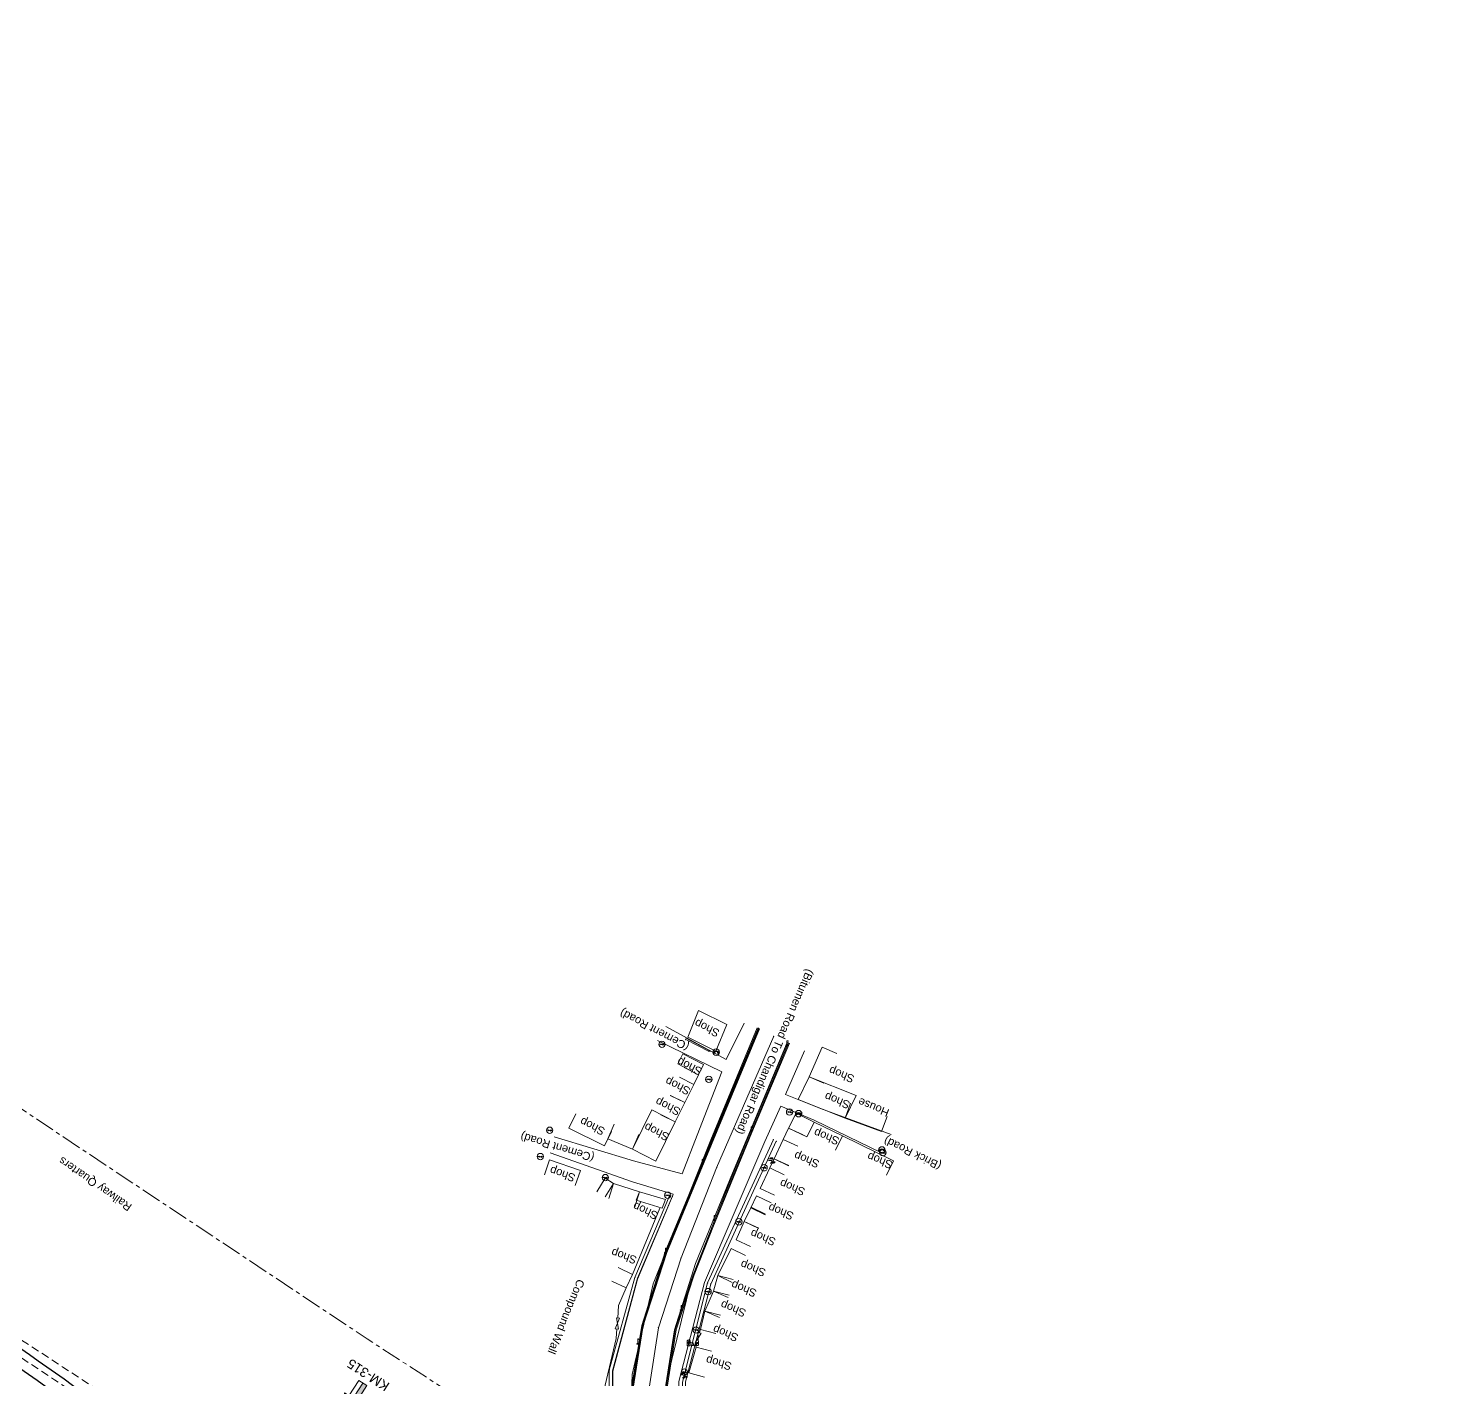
# Model space of a CAD drawing. Header units: metres. Extents: x 628572 to 650094, y 3375792 to 3391117.
# Drawn here: x 632630.9 to 633073.5, y 3388692.4 to 3389114.8 of the extents above; entities that cross this region are included whole.
import ezdxf
from ezdxf.enums import TextEntityAlignment as Align

# ---------------------------------------------------------------- set-up
doc = ezdxf.new("R2010")
doc.units = ezdxf.units.M
doc.header["$MEASUREMENT"] = 0
doc.linetypes.add('CENTER', pattern=[2, 1.25, -0.25, 0.25, -0.25])
doc.linetypes.add('DASHED', pattern=[0.75, 0.5, -0.25])
for name, color, linetype, lineweight in [('Bridge Parapet', 7, 'Continuous', 0), ('Commercial Building Pucca', 251, 'Continuous', 0), ('Compound Wall', 251, 'Continuous', 0), ('DFCC BOUNDARY', 6, 'CENTER', 0), ('Drain Top', 5, 'Continuous', 0), ('Electric Pole', 251, 'Continuous', 0), ('Existing IR Track', 143, 'Continuous', 0), ('Gate', 251, 'Continuous', 0), ('KM STONE', 7, 'Continuous', 0), ('Lamp_Post', 7, 'Continuous', 0), ('Ofc Pillar', 7, 'Continuous', 0), ('Residential Building Pucca', 251, 'Continuous', 0), ('Sign Board', 251, 'Continuous', 0), ('Subroad Centre', 34, 'Continuous', 0), ('Subroad Edge', 34, 'Continuous', 0), ('Tap', 8, 'Continuous', 0), ('Telephone_Pole', 8, 'Continuous', 0), ('Text', 251, 'Continuous', 0)]:
    doc.layers.add(name, color=color, linetype=linetype, lineweight=lineweight)
doc.layers.add('IR PROPOSALS', color=190, linetype='Continuous')
doc.styles.add('notes', font='romans.shx', dxfattribs={"height": 2})
doc.styles.get("Standard").update_dxf_attribs({"font": 'arial.ttf'})
doc.styles.add('Style-Arial', font='arial.ttf')
doc.styles.add('Text', font='arial.ttf', dxfattribs={"height": 2})

# ---------------------------------------------------------------- blocks, each defined once
blk = doc.blocks.new('GT')
at = {"layer": 'Gate'}
for p, q in [((-0.5, -0.5), (-0.5, 0.5)), ((-0.5, 0.5), (0.5, -0.5)), ((0.5, 0.5), (0.5, -0.5))]:
    blk.add_line(p, q, dxfattribs=at)
at = {"layer": 'Gate', "flags": 128}
blk.add_lwpolyline([(0.5, 0.5), (-0.5, -0.5)], dxfattribs=at)
blk = doc.blocks.new('EP')
blk.add_hatch(color=8).paths.add_polyline_path([(0.31, -0.24), (0.31, 0), (-0.31, -0.19), (-0.31, 0.07), (-0.93, -0.01), (-0.21, 0.16), (-0.21, -0.05), (0.43, 0.15), (0.41, -0.1), (0.94, -0.01)])
at = {"color": 8}
for p, q in [((-0.93, -0.01), (-0.21, 0.16)), ((-0.31, 0.07), (-0.93, -0.01)), ((-0.31, -0.19), (-0.31, 0.07)), ((0.31, 0), (-0.31, -0.19)), ((-0.21, 0.16), (-0.21, -0.05)), ((-0.21, -0.05), (0.43, 0.15)), ((0.31, -0.24), (0.31, 0)), ((0.43, 0.15), (0.41, -0.1)), ((0.94, -0.01), (0.31, -0.24)), ((0.41, -0.1), (0.94, -0.01))]:
    blk.add_line(p, q, dxfattribs=at)
blk.add_circle((0, 0), 1, dxfattribs=at)
blk = doc.blocks.new('LP')
at = {"flags": 128}
for points in [[(0, 0), (0, 1.5)], [(0.25, 1.35), (0.44, 1.35)]]:
    blk.add_lwpolyline(points, dxfattribs=at)
for centre, radius, start, end in [((0.07, 0.99), 0.519, 57.6425, 97.3165), ((0.34, 1.33), 0.094, 11.7012, 168.0476)]:
    blk.add_arc(centre, radius, start, end)
at = {"extrusion": (0, 0, -1)}
blk.add_ellipse((0, 0.01), major_axis=(0.308, 0), ratio=0.400495, dxfattribs=at)
blk.add_ellipse((0.35, 1.36), major_axis=(0.0017, 0.0438), ratio=0.461056, start_param=1.74022, end_param=4.575836)
blk = doc.blocks.new('OFC')
at = {"ltscale": 5}
for p, q in [((-0.46, 0), (-0.46, 1.23)), ((-0.46, 0), (0.46, 0)), ((0.46, 0), (0.46, 1.23))]:
    blk.add_line(p, q, dxfattribs=at)
at = {"extrusion": (-1, -8.21066e-11, 0), "elevation": 0.34, "flags": 128}
blk.add_lwpolyline([(-1.13, 1.23), (-1.13, 0), (-0.77, 0), (-0.77, 1.23), (-1.13, 1.23)], close=True, dxfattribs=at)
at = {"extrusion": (-2.00765e-10, 1, 0), "elevation": 1.13, "flags": 128}
blk.add_lwpolyline([(-0.38, 1.23), (-0.38, 0), (0.34, 0), (0.34, 1.23), (-0.38, 1.23)], close=True, dxfattribs=at)
at = {"flags": 128}
blk.add_lwpolyline([(0.38, 1.13), (0.38, 0.77), (-0.34, 0.77), (-0.34, 1.13), (0.38, 1.13)], close=True, dxfattribs=at)
at = {"elevation": 1.23, "flags": 128}
blk.add_lwpolyline([(0.38, 0.77), (0.38, 1.13), (-0.34, 1.13), (-0.34, 0.77), (0.38, 0.77)], close=True, dxfattribs=at)
at = {"extrusion": (-8.0306e-11, -1, 0), "elevation": -0.77, "flags": 128}
blk.add_lwpolyline([(-0.34, 1.23), (-0.34, 0), (0.38, 0), (0.38, 1.23), (-0.34, 1.23)], close=True, dxfattribs=at)
at = {"extrusion": (1, -3.28427e-10, 0), "elevation": 0.38, "flags": 128}
blk.add_lwpolyline([(0.77, 1.23), (0.77, 0), (1.13, 0), (1.13, 1.23), (0.77, 1.23)], close=True, dxfattribs=at)
at = {"ltscale": 5}
blk.add_arc((0, 1.36), 0.48, 343.8979, 196.1021, dxfattribs=at)
at = {"ltscale": 5, "style": 'notes'}
blk.add_text('OFC', height=0.246, rotation=0, dxfattribs=at).set_placement((-0.33, 0.84))
at = {"style": 'notes'}
blk.add_text('OFC', height=0.937, rotation=180, dxfattribs=at).set_placement((3.18, 0.99, -359.18))
blk = doc.blocks.new('TAP')
at = {"layer": 'Tap', "color": 8}
for p, q in [((-0.32, 0), (0.32, 0)), ((-1.01, -0.33), (0.24, -0.33)), ((-1.01, -0.75), (-0.18, -0.75)), ((-0.37, -0.12), (-0.37, -0.05)), ((-0.1, -0.17), (-0.32, -0.17)), ((-0.05, -0.22), (-0.05, -0.33)), ((0.03, -0.95), (0.03, -1.32)), ((0.03, -1.32), (0.45, -1.32)), ((0.05, -0.22), (0.05, -0.33)), ((0.1, -0.17), (0.32, -0.17)), ((0.37, -0.12), (0.37, -0.05)), ((0.45, -0.54), (0.45, -1.32))]:
    blk.add_line(p, q, dxfattribs=at)
at = {"layer": 'Tap', "color": 8, "linetype": 'DASHED'}
for p, q in [((-0.37, -1.72), (0.03, -1.32)), ((0.24, -1.32), (0.24, -1.72)), ((0.85, -1.72), (0.45, -1.32))]:
    blk.add_line(p, q, dxfattribs=at)
at = {"layer": 'Tap', "color": 8}
for centre, radius, start, end in [((-0.32, -0.05), 0.0499, 90, 180), ((0.32, -0.05), 0.0499, 0, 90), ((-0.32, -0.12), 0.0499, 180, 270), ((-0.18, -0.95), 0.208, 0, 90), ((-0.1, -0.22), 0.0499, 0, 90), ((0.1, -0.22), 0.0499, 90, 180), ((0.24, -0.54), 0.208, 0, 90), ((0.32, -0.12), 0.0499, 270, 0)]:
    blk.add_arc(centre, radius, start, end, dxfattribs=at)
at = {"layer": 'Tap', "color": 8, "ltscale": 5, "style": 'notes'}
blk.add_text('TAP', height=0.25, rotation=180, dxfattribs=at).set_placement((1.12, -1.15, -147.73))
blk = doc.blocks.new('TP')
at = {"layer": 'Telephone_Pole'}
blk.add_hatch(color=8, dxfattribs=at).paths.add_polyline_path([(0.49, 0.08, -0.516403), (0.5, 0.04, 0.157799), (0.42, -0.19, 0.257253), (0.43, -0.21), (0.7, -0.4, 0.297943), (0.73, -0.4, 0.213635), (0.94, -0.09, 0.292624), (0.86, 0.1, 0.314672), (-0.86, 0.1, 0.297888), (-0.94, -0.1, 0.205841), (-0.73, -0.4, 0.297943), (-0.7, -0.4), (-0.43, -0.21, 0.257253), (-0.42, -0.19, 0.155164), (-0.5, 0.04, -0.510878), (-0.49, 0.08, -0.167449)])
at = {"layer": 'Telephone_Pole', "color": 8}
for p, q in [((-0.7, -0.4), (-0.43, -0.21)), ((0.7, -0.4), (0.43, -0.21))]:
    blk.add_line(p, q, dxfattribs=at)
blk.add_circle((0, 0), 1.03, dxfattribs=at)
for centre, radius, start, end in [((0.01, -1.13), 1.5, 55.3659, 125.2353), ((-0.48, 0.05), 0.0243, 109.2181, 217.464), ((-0.82, -0.21), 0.402, 2.1844, 37.464), ((0.01, -1.34), 1.5, 71.1943, 109.2181), ((0.82, -0.21), 0.402, 141.9464, 177.8156), ((0.48, 0.06), 0.0243, 321.9464, 71.1943), ((0.75, -0.06), 0.194, 350.1231, 55.3659), ((-0.44, -0.19), 0.0258, 304.4776, 2.1844), ((0.44, -0.19), 0.0258, 177.8156, 235.5224), ((0.72, -0.38), 0.0258, 235.5224, 301.8866), ((0.49, -0.01), 0.462, 301.8866, 350.1231)]:
    blk.add_arc(centre, radius, start, end, dxfattribs=at)
for p in [(-0.44, -0.22), (0.44, -0.22)]:
    blk.add_point(p, dxfattribs=at)
blk = doc.blocks.new('TSB')
at = {"const_width": 0.132, "flags": 128}
blk.add_lwpolyline([(-0.51, 0.84), (0.54, 0.84), (0, 1.85), (-0.51, 0.84)], close=True, dxfattribs=at)
at = {"const_width": 0.142, "flags": 128}
blk.add_lwpolyline([(0, 0.84), (0, 0)], dxfattribs=at)
blk = doc.blocks.new('KM POST PLAN')
h = blk.add_hatch(color=256)
h.paths.add_polyline_path([(-6.25, -8.47), (0, 0), (0, -8.47), (-3, -8.47)], flags=16)
h.paths.add_polyline_path([(-3, -20), (-3, -8.47), (0, -8.47), (0, -20)], flags=16)
at = {"flags": 128}
for points in [[(0, 0), (-6.25, -8.47), (6.25, -8.47)], [(0, 0), (0, -20)], [(0, 0), (6.25, -8.47)], [(3, -8.47), (3, -20), (-3, -20), (-3, -8.47)]]:
    blk.add_lwpolyline(points, dxfattribs=at)

msp = doc.modelspace()

# ---------------------------------------------------------------- hatches: boundary and pattern name
at = {"layer": 'IR PROPOSALS'}
h = msp.add_hatch(dxfattribs=at)
h.set_pattern_fill('ANSI31', color=256, scale=80, angle=45)
h.set_pattern_definition([(90, (0, -1000), (-10, 2e-15), [])])
h.paths.add_polyline_path([(632210.5867, 3388962.7108), (632203.9022, 3388952.5546), (632209.5932, 3388947.8787), (632222.8614, 3388937.6306), (632240.2896, 3388925.4779), (632256.889, 3388913.8808), (632778.9042, 3388571.1376), (632780.9196, 3388574.1997), (632666.9728, 3388659.2735, 0.01509734), (632580.5226, 3388719.8414)])
h.paths.add_polyline_path([(632596.2052, 3388702.5942), (632537.6577, 3388740.6153), (632535.5443, 3388737.3609), (632594.0917, 3388699.3397)], flags=24)

# ---------------------------------------------------------------- linework, layer by layer
at = {"layer": 'Bridge Parapet', "flags": 128}
for points in [[(632818.4409, 3388684.0718), (632822.5667, 3388709.3945), (632829.8914, 3388732.372), (632841.8765, 3388761.2781), (632858.8955, 3388802.3498), (632859.1215, 3388802.2878), (632842.0855, 3388761.0951), (632830.1804, 3388732.299), (632822.7867, 3388709.4415), (632818.7019, 3388684.0488)], [(632829.0568, 3388682.802), (632833.0496, 3388708.0877), (632838.6329, 3388725.2543), (632851.1692, 3388757.0074), (632868.1502, 3388797.7872), (632868.4222, 3388797.6961), (632851.4382, 3388756.8904), (632838.8989, 3388725.1813), (632833.3156, 3388708.0147), (632829.3378, 3388682.727)]]:
    msp.add_lwpolyline(points, dxfattribs=at)
at = {"layer": 'Commercial Building Pucca', "flags": 128}
for points in [[(632836.9493, 3388799.4605), (632845.749, 3388795.1328), (632849.1376, 3388803.4306), (632840.2721, 3388807.7906), (632836.9493, 3388799.4605)], [(632835.4469, 3388794.2576), (632841.8957, 3388790.9461), (632840.3275, 3388787.7602), (632833.8011, 3388791.1115), (632835.4469, 3388794.2576)], [(632886.0885, 3388774.2179), (632871.4639, 3388779.9799), (632874.8754, 3388787.1027), (632889.6013, 3388781.3007), (632886.0885, 3388774.2179)], [(632833.0474, 3388773.0577), (632827.0135, 3388760.7362), (632819.6738, 3388764.4637), (632825.7149, 3388776.8), (632833.0474, 3388773.0577)], [(632868.4442, 3388771.0691), (632870.7816, 3388775.727), (632876.4794, 3388772.9496), (632874.1388, 3388768.2853), (632868.4442, 3388771.0691)], [(632821.9018, 3388751.1906), (632829.9676, 3388748.76), (632828.9634, 3388746.057), (632820.7978, 3388748.5177), (632821.9018, 3388751.1906)]]:
    msp.add_lwpolyline(points, close=True, dxfattribs=at)
for points in [[(632879.456, 3388785.0981), (632874.8754, 3388787.1027), (632878.9361, 3388796.3814), (632883.5167, 3388794.3768)], [(632834.3281, 3388786.9384), (632838.8062, 3388784.7143), (632835.9858, 3388779.0355), (632831.5077, 3388781.2596)], [(632835.8546, 3388789.9948), (632840.3275, 3388787.7602), (632838.8062, 3388784.7153), (632834.3334, 3388786.95)], [(632831.4986, 3388781.2412), (632835.9858, 3388779.0355), (632833.0474, 3388773.0577), (632828.5602, 3388775.2635)], [(632813.092, 3388770.0518), (632810.8928, 3388765.5614), (632799.7382, 3388771.0242), (632801.9374, 3388775.5146)], [(632874.299, 3388768.453), (632876.4794, 3388772.9526), (632885.3071, 3388768.6749), (632883.1267, 3388764.1754)], [(632821.6094, 3388769.0743), (632819.6748, 3388764.4637), (632811.964, 3388767.6993), (632813.8987, 3388772.3098)], [(632871.3179, 3388765.399), (632866.786, 3388767.5113), (632868.4442, 3388771.0691), (632872.9762, 3388768.9569)], [(632883.1107, 3388764.1831), (632885.3071, 3388768.6749), (632901.2695, 3388760.8697), (632899.0731, 3388756.378)], [(632868.4826, 3388759.3519), (632863.9555, 3388761.4745), (632866.786, 3388767.5113), (632871.3131, 3388765.3887)], [(632792.1371, 3388756.4365), (632793.7545, 3388761.1676), (632803.4183, 3388757.8639), (632801.8008, 3388753.1327)], [(632867.0851, 3388756.4441), (632862.5793, 3388758.6116), (632863.9565, 3388761.4745), (632868.4623, 3388759.307)], [(632808.5067, 3388751.1536), (632811.1361, 3388755.4063), (632813.755, 3388753.7872), (632811.1256, 3388749.5344)], [(632864.0649, 3388750.073), (632859.5469, 3388752.2148), (632862.5793, 3388758.6116), (632867.0974, 3388756.4698)], [(632812.2339, 3388749.0232), (632813.752, 3388753.7872), (632821.9008, 3388751.1906), (632820.3828, 3388746.4266)], [(632859.1103, 3388739.7206), (632854.6041, 3388741.8872), (632856.7334, 3388746.316), (632861.2397, 3388744.1495)], [(632861.1355, 3388743.9234), (632856.6404, 3388746.113), (632858.4617, 3388749.8519), (632862.9567, 3388747.6623)], [(632856.5788, 3388734.1022), (632852.0207, 3388736.1574), (632854.6041, 3388741.8872), (632859.1622, 3388739.832)], [(632850.8432, 3388722.8084), (632846.3539, 3388725.0098), (632850.4855, 3388733.4355), (632854.9748, 3388731.2341)], [(632815.1687, 3388727.4655), (632819.6839, 3388725.3177), (632817.6876, 3388721.1209), (632813.1724, 3388723.2686)], [(632849.8495, 3388718.7952), (632845.0235, 3388720.1029), (632846.3529, 3388725.0088), (632851.1788, 3388723.7011)], [(632846.8807, 3388711.8234), (632842.294, 3388713.8141), (632845.0235, 3388720.1029), (632849.6101, 3388718.1122)], [(632845.7369, 3388706.877), (632840.8816, 3388708.0712), (632842.294, 3388713.8141), (632847.1494, 3388712.6199)], [(632842.1427, 3388693.2297), (632837.3266, 3388694.5734), (632839.5782, 3388702.6433), (632844.3943, 3388701.2995)]]:
    msp.add_lwpolyline(points, dxfattribs=at)
at = {"layer": 'Compound Wall', "flags": 128}
for points in [[(632819.6909, 3388725.3387), (632828.1924, 3388746.0821)], [(632815.1379, 3388711.6631), (632815.2722, 3388715.565), (632817.7216, 3388721.1609)], [(632814.5874, 3388705.3091), (632814.7946, 3388708.3151)], [(632840.8736, 3388708.0142), (632840.6136, 3388707.0862)], [(632810.2691, 3388687.1854), (632814.5874, 3388705.3091)], [(632839.7943, 3388703.7862), (632839.5142, 3388702.6293)]]:
    msp.add_lwpolyline(points, dxfattribs=at)
at = {"layer": 'DFCC BOUNDARY', "ltscale": 5, "flags": 128}
msp.add_lwpolyline([(632847.8113, 3388559.867), (632823.1478, 3388601.9491), (632813.0596, 3388636.2328), (632805.9881, 3388660.2647), (632736.7622, 3388705.193), (632557.6281, 3388824.3279), (632613.4797, 3388910.4077), (632526.1032, 3388954.7408), (632475.3055, 3388878.3297), (632379.3796, 3388941.9242), (632358.475, 3388968.5925), (632330.7512, 3389006.7138), (632310.3928, 3389039.4772), (632283.5392, 3389090.1714), (632272.6049, 3389114.8266)], dxfattribs=at)
at = {"layer": 'Drain Top', "flags": 128}
for points in [[(632836.3993, 3388799.2225), (632844.036, 3388795.1319)], [(632836.3143, 3388798.7415), (632843.598, 3388795.016)], [(633044.4112, 3388428.6143), (633035.8506, 3388434.9029), (632997.4057, 3388463.2757), (632958.6897, 3388490.9515), (632926.5945, 3388515.2679), (632901.6702, 3388537.8867), (632886.7282, 3388552.3318), (632878.7148, 3388560.5874), (632869.5477, 3388572.8061), (632856.7501, 3388592.066), (632843.1952, 3388619.758), (632836.8589, 3388643.3425), (632834.6103, 3388662.8566), (632835.2714, 3388691.6996), (632843.1557, 3388722.67), (632863.691, 3388767.4715)], [(632864.6159, 3388766.9484), (632844.1407, 3388722.3059), (632836.2494, 3388691.7845), (632835.7903, 3388662.8495), (632837.8219, 3388643.7044), (632844.1582, 3388620.1199), (632857.5922, 3388592.5459), (632870.3378, 3388573.456), (632879.5709, 3388561.1723), (632887.5843, 3388552.9827), (632902.5682, 3388538.4766), (632927.2586, 3388516.0468), (632959.1498, 3388491.4435), (632998.0648, 3388464.0697), (633036.5897, 3388435.6108), (633044.9942, 3388429.3572)], [(632994.5007, 3388435.5959), (632970.036, 3388453.5557), (632938.0179, 3388479.915), (632906.1888, 3388506.0184), (632899.5763, 3388512.0939), (632876.8678, 3388533.4895), (632873.758, 3388536.3178), (632858.3972, 3388551.4639), (632842.2097, 3388573.1841), (632829.0973, 3388594.921), (632820.1481, 3388619.6267), (632812.3028, 3388655.6873), (632812.3907, 3388695.4203), (632820.4198, 3388724.3727), (632831.2157, 3388749.9299)], [(632832.0824, 3388749.6186), (632821.2518, 3388724.1156), (632813.4537, 3388695.2072), (632813.4288, 3388656.1982), (632821.2382, 3388619.8216), (632830.0374, 3388595.32), (632843.0598, 3388573.69), (632859.1562, 3388552.1128), (632874.6161, 3388537.1227), (632877.7179, 3388534.2395), (632900.6303, 3388512.8408), (632907.0339, 3388506.9863), (632938.304, 3388480.585), (632970.845, 3388454.4086), (632995.0297, 3388436.1969)]]:
    msp.add_lwpolyline(points, dxfattribs=at)
at = {"layer": 'Drain Top'}
for p in [(632836.3993, 3388799.222), (632836.3143, 3388798.742), (632843.598, 3388795.016), (632844.036, 3388795.132), (632863.691, 3388767.471), (632864.6159, 3388766.948), (632831.2157, 3388749.93), (632832.0824, 3388749.619), (632820.4198, 3388724.373), (632821.2518, 3388724.116), (632843.1557, 3388722.67), (632844.1407, 3388722.306), (632812.3907, 3388695.42), (632813.4537, 3388695.207)]:
    msp.add_point(p, dxfattribs=at)
at = {"layer": 'Existing IR Track', "color": 88, "linetype": 'DASHED', "ltscale": 5, "flags": 128}
for points in [[(632935.5077, 3388473.4175), (632911.8991, 3388494.202), (632908.3711, 3388497.324), (632904.5334, 3388500.807), (632889.7872, 3388514.909), (632886.8109, 3388518.1232), (632884.365, 3388520.7462), (632858.5702, 3388543.9409), (632840.5843, 3388557.2261), (632821.9008, 3388571.17), (632820.4253, 3388572.2656), (632789.2028, 3388595.5754), (632756.7621, 3388619.7541), (632694.1151, 3388661.9591), (632672.6522, 3388676.099), (632661.0573, 3388683.7378), (632641.6866, 3388696.3809), (632627.8613, 3388705.4045), (632612.5971, 3388715.429), (632595.8275, 3388726.442), (632577.5883, 3388738.4204), (632562.152, 3388748.558), (632542.621, 3388761.4001), (632528.5975, 3388770.6209), (632510.3727, 3388782.616), (632496.0368, 3388792.0515), (632479.4917, 3388802.9123), (632463.9205, 3388813.1336), (632449.7589, 3388822.4497), (632431.8345, 3388834.2411), (632418.4222, 3388843.0354), (632400.7081, 3388854.6501), (632384.8864, 3388865.0249), (632370.1482, 3388874.6892), (632352.8398, 3388886.0535), (632338.5583, 3388895.4304), (632321.2115, 3388906.8287), (632305.4863, 3388917.1603), (632289.362, 3388926.8742), (632288.5186, 3388927.3122), (632273.0428, 3388935.1838), (632270.2984, 3388936.4674), (632267.0777, 3388937.9451), (632262.5688, 3388939.98), (632252.7141, 3388944.6968), (632244.5257, 3388948.6161), (632243.2593, 3388949.1336), (632240.6371, 3388950.4408), (632235.4449, 3388953.0592), (632235.306, 3388953.1321), (632218.7467, 3388962.7003)], [(632904.5334, 3388500.807), (632898.518, 3388505.993), (632888.992, 3388513.9926), (632882.9258, 3388519.1937), (632855.8557, 3388540.1066), (632838.0319, 3388553.3517), (632824.3736, 3388563.4028), (632819.2776, 3388567.1848), (632807.8086, 3388575.6965), (632791.6576, 3388587.6813), (632775.5094, 3388599.7261), (632758.8225, 3388612.07), (632742.5258, 3388623.8365), (632725.9638, 3388635.2125), (632708.632, 3388646.6755), (632691.4669, 3388657.9493), (632669.9976, 3388672.064), (632658.4187, 3388679.6764), (632639.0761, 3388692.4046), (632625.423, 3388701.3889), (632610.0191, 3388711.5072), (632593.3015, 3388722.4885), (632575.0092, 3388734.4987), (632559.6998, 3388744.5504), (632540.028, 3388757.4576), (632526.0463, 3388766.6314), (632507.7559, 3388778.6381), (632493.4496, 3388788.0293), (632476.8711, 3388798.9256), (632461.1694, 3388809.2455), (632447.1368, 3388818.463), (632429.0956, 3388830.3136), (632415.8028, 3388839.0499), (632398.0656, 3388850.7072), (632382.2789, 3388861.0596), (632367.5289, 3388870.7321), (632350.2312, 3388882.0861), (632335.9586, 3388891.4544), (632318.5856, 3388902.8371), (632302.7618, 3388913.2047), (632287.6229, 3388923.0885), (632286.3619, 3388923.8918), (632271.8465, 3388933.037), (632269.3911, 3388934.5516), (632252.4452, 3388944.2062), (632244.5257, 3388948.6161)]]:
    msp.add_lwpolyline(points, dxfattribs=at)
at = {"layer": 'Gate', "flags": 128}
for points in [[(632873.473, 3388795.2398), (632867.519, 3388781.5952)], [(632866.0077, 3388777.9353), (632861.0309, 3388766.8797), (632842.2217, 3388722.7911), (632834.1574, 3388691.8127), (632834.5703, 3388662.8476), (632835.6719, 3388643.4665), (632843.1261, 3388619.656), (632856.0491, 3388591.6761), (632869.6077, 3388572.6161), (632878.6328, 3388560.5874), (632886.5752, 3388552.0848), (632901.5542, 3388537.7927), (632910.7305, 3388528.508)]]:
    msp.add_lwpolyline(points, dxfattribs=at)
at = {"layer": 'IR PROPOSALS'}
for points in [[(632179.9586, 3388984.8206), (632179.9586, 3388984.8206, 0.02929583), (632203.5318, 3388971.2492), (632260.2912, 3388942.8592, -0.02929583), (632283.8644, 3388929.2878), (632587.5275, 3388729.9278, -0.01509734), (632674.0605, 3388669.3018), (632962.392, 3388454.0306)], [(633059.2784, 3388375.441), (633059.2784, 3388375.441, -0.00905281), (633046.3019, 3388384.7684), (632823.2362, 3388551.3115), (632821.5694, 3388552.5559), (632671.018, 3388664.9592, 0.01509734), (632584.4849, 3388725.5851), (632243.3097, 3388949.5726, 0.02929583), (632219.7365, 3388963.1439), (632219.7365, 3388963.1439)], [(632203.9022, 3388952.5546), (632209.5932, 3388947.8787), (632222.8614, 3388937.6306), (632240.2896, 3388925.4779), (632256.889, 3388913.8808), (632778.9042, 3388571.1376), (632780.9196, 3388574.1997), (632666.9728, 3388659.2735, 0.01509734), (632580.5226, 3388719.8414), (632210.5867, 3388962.7108), (632203.9022, 3388952.5546)], [(632234.9918, 3388948.6933), (632581.4424, 3388721.2425, -0.01509734), (632667.9755, 3388660.6165), (632903.8713, 3388484.4943)]]:
    msp.add_lwpolyline(points, format="xyb", dxfattribs=at)
at = {"layer": 'Residential Building Pucca', "flags": 128}
msp.add_lwpolyline([(632899.2631, 3388774.6983), (632897.5362, 3388770.006), (632886.0865, 3388774.2199), (632887.8134, 3388778.9122)], dxfattribs=at)
at = {"layer": 'Subroad Centre', "flags": 128}
msp.add_lwpolyline([(633068.5514, 3388363.2855), (633068.7283, 3388375.9545), (633064.3773, 3388390.3018), (633046.5861, 3388414.3911), (633033.5248, 3388424.0741), (632998.1757, 3388449.2036), (632960.9606, 3388475.1834), (632936.7379, 3388493.9231), (632917.241, 3388508.6296), (632894.7535, 3388528.7832), (632876.3159, 3388547.7506), (632864.1069, 3388561.9065), (632850.8173, 3388580.1994), (632840.7655, 3388597.8102), (632833.1109, 3388615.6527), (632826.1255, 3388638.7482), (632823.4245, 3388665.2864), (632823.9148, 3388683.7204), (632827.7787, 3388708.6521), (632834.8603, 3388730.4936), (632845.9403, 3388758.6688), (632863.8013, 3388799.7755)], dxfattribs=at)
at = {"layer": 'Subroad Centre'}
for p in [(632863.8013, 3388799.775), (632845.9403, 3388758.669), (632834.8603, 3388730.494), (632827.7787, 3388708.652)]:
    msp.add_point(p, dxfattribs=at)
at = {"layer": 'Subroad Edge', "flags": 128}
for points in [[(632848.9438, 3388792.4696), (632854.5546, 3388803.8532)], [(633063.3484, 3388364.1749), (633062.6993, 3388375.3739), (633059.1602, 3388387.9152), (633052.1881, 3388400.1267), (633042.9268, 3388410.1024), (633030.7035, 3388419.9413), (632995.6264, 3388445.1928), (632958.7573, 3388471.4555), (632933.4957, 3388490.3234), (632914.5357, 3388505.0048), (632890.9163, 3388525.5925), (632872.6756, 3388543.9788), (632859.6147, 3388558.8468), (632846.6221, 3388577.4427), (632836.2464, 3388596.1505), (632828.3587, 3388614.1381), (632821.5895, 3388638.1286), (632818.3655, 3388665.5638), (632818.9549, 3388683.9878), (632823.0467, 3388709.3625), (632830.4424, 3388732.1409), (632842.0525, 3388760.4131), (632859.3535, 3388802.0998)], [(632858.6485, 3388802.3879), (632844.192, 3388767.3869), (632826.1377, 3388722.3862), (632819.5606, 3388694.0627), (632818.373, 3388658.6588)], [(632830.0416, 3388802.806), (632848.9418, 3388792.4716)], [(632827.4682, 3388798.4551), (632847.5625, 3388788.6317)], [(633073.4733, 3388376.0271), (633069.1994, 3388391.5254), (633059.8316, 3388407.4731), (633049.9754, 3388417.6548), (633036.4861, 3388428.1158), (633001.1179, 3388452.9384), (632963.4449, 3388479.8352), (632939.6382, 3388497.6699), (632920.7473, 3388512.7193), (632896.0219, 3388534.6411), (632879.7211, 3388551.2463), (632867.6072, 3388565.1392), (632855.0935, 3388582.9711), (632845.3177, 3388600.5388), (632838.038, 3388617.3304), (632831.4846, 3388639.8389), (632828.4155, 3388665.4441), (632828.8188, 3388682.901), (632832.7496, 3388708.0358), (632839.3841, 3388728.7853), (632850.9212, 3388756.9614), (632867.9642, 3388797.8442)], [(632830.3765, 3388692.3459), (632838.1048, 3388723.6994), (632857.0081, 3388769.654), (632868.7012, 3388797.6101)], [(632835.1742, 3388756.8206), (632839.8841, 3388768.8252), (632847.5985, 3388788.6757)], [(632900.5101, 3388769.0848), (632878.4037, 3388777.1904), (632867.519, 3388781.5952)], [(632897.5157, 3388763.317), (632876.4874, 3388773.5006), (632866.0077, 3388777.9353)], [(632835.1742, 3388756.8206), (632819.9535, 3388760.7887), (632795.225, 3388768.2915)], [(632832.4087, 3388750.3658), (632819.715, 3388754.3207), (632793.9357, 3388763.3286)], [(633045.3916, 3388420.8742), (633045.3916, 3388420.8742), (633043.4475, 3388420.0473), (633037.0423, 3388417.2028), (633030.2382, 3388416.1013), (633022.7264, 3388418.0728), (633000.8405, 3388433.2714), (632971.2381, 3388455.1216), (632907.4459, 3388507.1973), (632900.7613, 3388512.9028), (632874.6451, 3388537.2797), (632859.1802, 3388552.1968), (632843.5248, 3388573.524), (632830.0594, 3388595.35), (632821.2532, 3388619.8806), (632813.5198, 3388656.2192), (632813.4887, 3388695.1282), (632821.2518, 3388723.8306), (632832.4197, 3388750.3628)]]:
    msp.add_lwpolyline(points, dxfattribs=at)

# ---------------------------------------------------------------- block references
at = {"layer": 'Electric Pole'}
for p in [(632828.8842, 3388797.238), (632843.5224, 3388786.304), (632868.7536, 3388776.0831), (632793.7822, 3388770.3896), (632897.9277, 3388763.386), (632790.8726, 3388762.1658), (632860.7953, 3388758.6727), (632811.1931, 3388755.5913), (632830.6747, 3388750.0849), (632852.9311, 3388741.7763), (632843.2935, 3388719.96), (632839.5236, 3388707.9743), (632835.8747, 3388694.8225)]:
    msp.add_blockref('EP', p, dxfattribs=at)
at = {"layer": 'Gate'}
for p, xscale, zscale, rotation in [((632814.9688, 3388709.9921), 3.372005337892213, 1.836302082417872, 83.9958025688052), ((632840.2039, 3388705.4362), 3.40011190974639, 1.843939236999526, 255.9958025688018)]:
    msp.add_blockref('GT', p, dxfattribs=dict(at, xscale=xscale, zscale=zscale, rotation=rotation))
at = {"layer": 'KM STONE'}
ref = msp.add_blockref('KM POST PLAN', (632729.9766, 3388683.0141), dxfattribs=dict(at, xscale=0.4999999999999969, yscale=0.4999999999999969, zscale=0.4999999999999969, rotation=146.9049276839436))
ref.add_attrib('KM-POST', 'KM-315', dxfattribs={"layer": '0', "height": 3, "rotation": 146.904928, "style": 'Style-Arial'}).set_placement((632737.0749, 3388693.9051), align=Align.MIDDLE_CENTER)
at = {"layer": 'Lamp_Post'}
for p in [(632867.9421, 3388796.8862), (632852.9384, 3388787.1313), (632856.7562, 3388769.975), (632856.7782, 3388769.947), (632841.4134, 3388759.8041), (632845.2251, 3388742.2838), (632829.9414, 3388732.052), (632834.8501, 3388714.1536), (632821.3703, 3388703.6576)]:
    msp.add_blockref('LP', p, dxfattribs=at)
at = {"layer": 'Ofc Pillar'}
msp.add_blockref('OFC', (632837.2433, 3388703.0324), dxfattribs=at)
at = {"layer": 'Sign Board'}
msp.add_blockref('TSB', (632837.3863, 3388703.1594), dxfattribs=at)
at = {"layer": 'Tap'}
for p in [(632863.1406, 3388761.7395), (632835.7066, 3388694.6505)]:
    msp.add_blockref('TAP', p, dxfattribs=at)
at = {"layer": 'Telephone_Pole'}
for p in [(632845.831, 3388794.7978), (632871.5976, 3388775.5779), (632897.6307, 3388764.214)]:
    msp.add_blockref('TP', p, dxfattribs=at)

# ---------------------------------------------------------------- texts
at = {"layer": 'Subroad Centre', "style": 'Text'}
msp.add_text('(Bitumen Road To Chandigar Road)', height=2.5, rotation=246.514873, dxfattribs=at).set_placement((632874.1773, 3388821.0275))
at = {"layer": 'Subroad Edge', "style": 'Text'}
for s, rotation, p in [('(Cement Road)', 152.066618, (632837.6376, 3388797.2804)), ('(Brick Road)', 154.160071, (632916.4366, 3388760.1207))]:
    msp.add_text(s, height=2.5, rotation=rotation, dxfattribs=at).set_placement(p)
at = {"layer": 'Text'}
for s, rotation, p in [('Shop', 153.812247, (632847.1387, 3388801.5984)), ('Shop', 153.812247, (632841.696, 3388789.6224)), ('Shop', 158.495603, (632889.2469, 3388787.4246)), ('Shop', 153.812247, (632838.0007, 3388783.5)), ('Shop', 158.495601, (632887.891, 3388779.2968)), ('Shop', 153.812247, (632834.925, 3388777.0974)), ('House', 157.7621, (632900.1585, 3388776.803)), ('Shop', 153.907311, (632811.3463, 3388770.9)), ('Shop', 153.812247, (632831.4194, 3388769.1702)), ('Shop', 158.495601, (632884.5375, 3388767.9896)), ('Shop', 158.495601, (632878.3446, 3388760.8029)), ('Shop', 158.495601, (632901.2242, 3388760.5453)), ('Railway Quarters', 145.192114, (632663.4694, 3388746.976)), ('Shop', 161.126198, (632802.0555, 3388756.5248)), ('Shop', 158.495601, (632873.8891, 3388752.1283)), ('Shop', 155.27511, (632827.9281, 3388744.5898)), ('Shop', 158.495601, (632870.2899, 3388744.5248)), ('Shop', 158.495601, (632864.709, 3388736.4815)), ('Shop', 158.495601, (632861.5797, 3388726.8187)), ('Compound Wall', 247.714092, (632802.5028, 3388724.075)), ('Shop', 158.495601, (632858.7148, 3388720.4263)), ('Shop', 158.495601, (632855.388, 3388714.1957)), ('Shop', 158.495601, (632852.9806, 3388706.513)), ('Shop', 164.410191, (632850.8782, 3388697.6914))]:
    msp.add_text(s, height=2.5, rotation=rotation, dxfattribs=at).set_placement(p)
at = {"layer": 'Text', "style": 'Text'}
msp.add_text('(Cement Road)', height=2.5, rotation=163.121779, dxfattribs=at).set_placement((632807.9553, 3388762.8573))
at = {"layer": 'Text', "width": 0.999999}
msp.add_text('Shop', height=2.5, rotation=160.901308, dxfattribs=at).set_placement((632821.2641, 3388730.8279))

doc.saveas('drawing.dxf')
